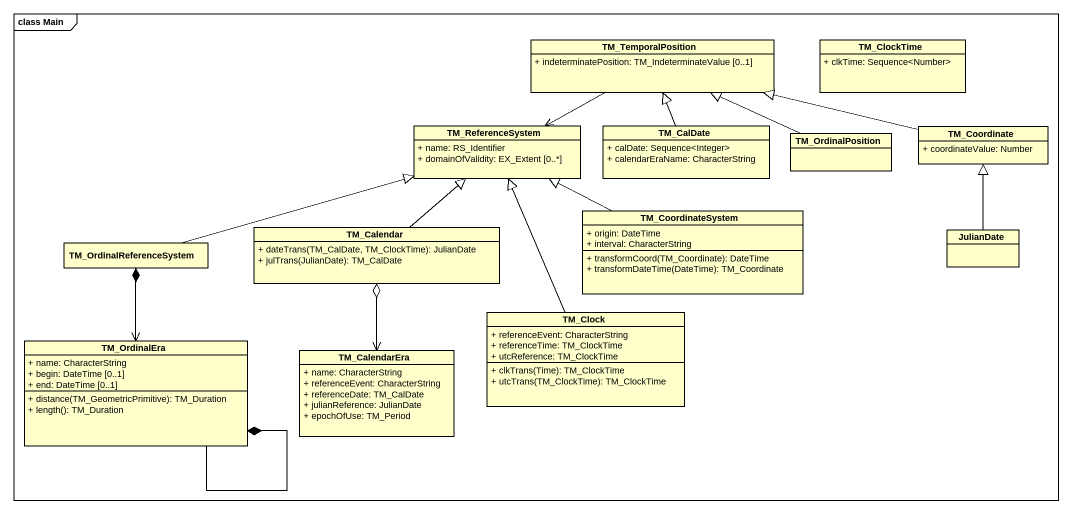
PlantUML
@startuml
mainframe class Main
hide circle
hide empty members
skinparam classAttributeIconSize 0
class TM_TemporalPosition {
  + indeterminatePosition: TM_IndeterminateValue [0..1]
}
class TM_ClockTime {
  + clkTime: Sequence<Number>
}
class TM_ReferenceSystem {
  + name: RS_Identifier
  + domainOfValidity: EX_Extent [0..*]
}
class TM_CalDate {
  + calDate: Sequence<Integer>
  + calendarEraName: CharacterString
}
class TM_OrdinalPosition
class TM_Coordinate {
  + coordinateValue: Number
}
class TM_Calendar {
  + dateTrans(TM_CalDate, TM_ClockTime): JulianDate
  + julTrans(JulianDate): TM_CalDate
}
class TM_CoordinateSystem {
  + origin: DateTime
  + interval: CharacterString
  + transformCoord(TM_Coordinate): DateTime
  + transformDateTime(DateTime): TM_Coordinate
}
class TM_OrdinalReferenceSystem
class JulianDate
class TM_OrdinalEra {
  + name: CharacterString
  + begin: DateTime [0..1]
  + end: DateTime [0..1]
  + distance(TM_GeometricPrimitive): TM_Duration
  + length(): TM_Duration
}
class TM_Clock {
  + referenceEvent: CharacterString
  + referenceTime: TM_ClockTime
  + utcReference: TM_ClockTime
  + clkTrans(Time): TM_ClockTime
  + utcTrans(TM_ClockTime): TM_ClockTime
}
class TM_CalendarEra {
  + name: CharacterString
  + referenceEvent: CharacterString
  + referenceDate: TM_CalDate
  + julianReference: JulianDate
  + epochOfUse: TM_Period
}
TM_ReferenceSystem <-right- TM_TemporalPosition
TM_CalDate -up-|> TM_TemporalPosition
TM_OrdinalPosition -left-|> TM_TemporalPosition
TM_Coordinate -left-|> TM_TemporalPosition
TM_Calendar -up-|> TM_ReferenceSystem
TM_CoordinateSystem -left-|> TM_ReferenceSystem
TM_OrdinalReferenceSystem -right-|> TM_ReferenceSystem
JulianDate -up-|> TM_Coordinate
TM_OrdinalEra <-up-* TM_OrdinalReferenceSystem
TM_OrdinalEra --* TM_OrdinalEra
TM_Clock -up-|> TM_ReferenceSystem
TM_CalendarEra <-up-o TM_Calendar
@enduml
